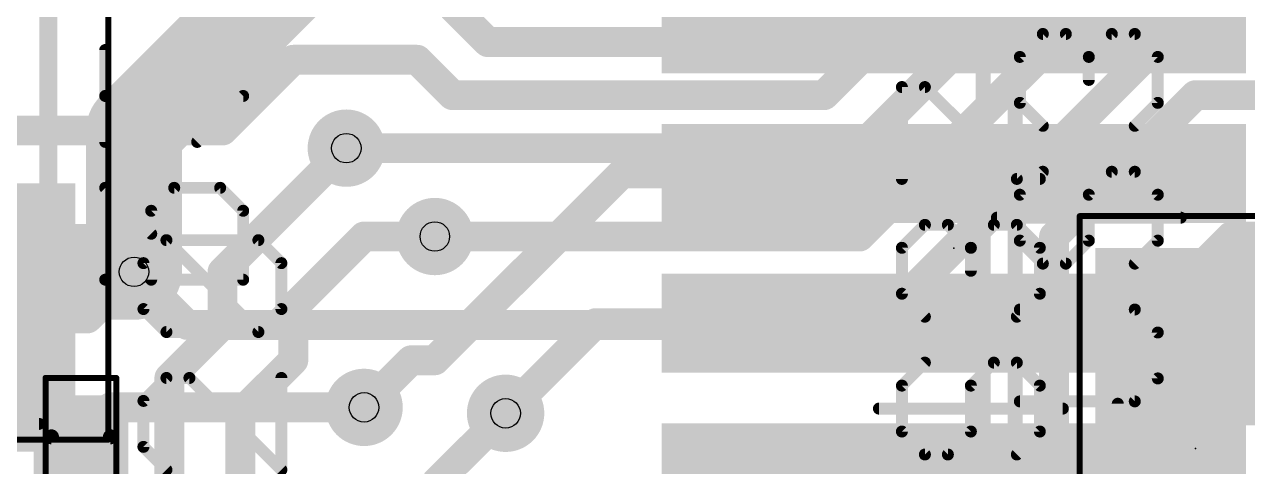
# Model space of a CAD drawing. Extents: x 61.5 to 101.4, y 9 to 89.5.
# Drawn here: x 76.02 to 86.39, y 47.4 to 51.15 of the extents above; entities that cross this region are included whole.
import ezdxf

# ---------------------------------------------------------------- set-up
doc = ezdxf.new("R2010")
doc.units = 0
for name, color, linetype in [('1', 22, 'CONTINUOUS'), ('16', 175, 'CONTINUOUS'), ('18', 82, 'CONTINUOUS'), ('21', 253, 'CONTINUOUS'), ('22', 253, 'CONTINUOUS'), ('23', 7, 'CONTINUOUS'), ('24', 7, 'CONTINUOUS'), ('25', 253, 'CONTINUOUS'), ('26', 253, 'CONTINUOUS'), ('27', 253, 'CONTINUOUS'), ('29', 253, 'CONTINUOUS'), ('30', 253, 'CONTINUOUS'), ('31', 253, 'CONTINUOUS'), ('32', 253, 'CONTINUOUS'), ('35', 253, 'CONTINUOUS'), ('39', 22, 'CONTINUOUS'), ('40', 175, 'CONTINUOUS'), ('44', 253, 'CONTINUOUS'), ('51', 253, 'CONTINUOUS'), ('52', 253, 'CONTINUOUS')]:
    doc.layers.add(name, color=color, linetype=linetype)

# ---------------------------------------------------------------- blocks, each defined once
blk = doc.blocks.new('RECT')
blk.add_solid([(-0.5, -0.5), (0.5, -0.5), (-0.5, 0.5), (0.5, 0.5)])
blk = doc.blocks.new('ROUNDV')
at = {"const_width": 0.5}
blk.add_lwpolyline([(0, -0.25, 1), (0, 0.25, 1), (0, -0.25)], format="xyb", dxfattribs=at)

msp = doc.modelspace()

# ---------------------------------------------------------------- linework, layer by layer
at = {"layer": '1', "const_width": 0.254}
for points in [[(84.9, 53.4), (82.5, 51)], [(85.2, 52.95), (83.4, 51.15)], [(85.5, 52.5), (83.55, 50.55)], [(85.8, 52.05), (83.85, 50.1)], [(86.1, 51.45), (84.15, 49.5)], [(79.95, 51), (79.65, 51.3)], [(83.4, 51.15), (82.8, 50.55)], [(82.5, 51), (79.95, 51)], [(78.3, 50.85), (77.7, 50.25)], [(79.35, 50.85), (78.3, 50.85)], [(79.65, 50.55), (79.35, 50.85)], [(82.8, 50.55), (79.65, 50.55)], [(83.55, 50.55), (83.1, 50.1)], [(85.95, 50.55), (84.75, 49.35)], [(87.25, 50.55), (85.95, 50.55)], [(77.7, 50.25), (73.35, 50.25)], [(83.1, 50.1), (78.75, 50.1)], [(83.1, 49.35), (83.85, 50.1)], [(84.15, 49.5), (83.25, 48.6)], [(79.5, 49.35), (83.1, 49.35)], [(84.75, 49.35), (84.75, 46.35)], [(85.95, 49.05), (86.25, 49.35)], [(86.25, 49.35), (87.4, 49.35)], [(76.555, 48.655), (76.95, 49.05)], [(77.4, 48.6), (76.95, 49.05)], [(85.95, 48.5), (85.95, 49.05)], [(73.8662, 48.655), (76.555, 48.655)], [(79.95, 48.6), (77.4, 48.6)], [(83.25, 48.6), (79.95, 48.6)], [(76.75, 47.9), (76.5, 47.65)], [(78.9, 47.9), (76.75, 47.9)], [(79.5, 47.25), (80.1, 47.85)], [(75.7, 47.65), (76.5, 47.65)]]:
    msp.add_lwpolyline(points, dxfattribs=at)
at = {"layer": '1', "const_width": 0.127}
for points in [[(83.3551, 51.1949, 1), (83.4449, 51.1051)], [(83.4449, 51.1051, 1), (83.3551, 51.1949)], [(79.95, 51.0635, 1), (79.95, 50.9365)], [(82.5, 50.9365, 1), (82.5, 51.0635)], [(79.9051, 50.9551, 1), (79.9949, 51.0449)], [(82.4551, 51.0449, 1), (82.5449, 50.9551)], [(78.3, 50.9135, 1), (78.3, 50.7865)], [(78.3449, 50.8051, 1), (78.2551, 50.8949)], [(79.3949, 50.8949, 1), (79.3051, 50.8051)], [(79.35, 50.7865, 1), (79.35, 50.9135)], [(79.65, 50.6135, 1), (79.65, 50.4865)], [(79.6051, 50.5051, 1), (79.6949, 50.5949)], [(82.7551, 50.5949, 1), (82.8449, 50.5051)], [(82.8, 50.4865, 1), (82.8, 50.6135)], [(83.5051, 50.5949, 1), (83.5949, 50.5051)], [(83.5949, 50.5051, 1), (83.5051, 50.5949)], [(85.95, 50.6135, 1), (85.95, 50.4865)], [(85.9949, 50.5051, 1), (85.9051, 50.5949)], [(77.6551, 50.2949, 1), (77.7449, 50.2051)], [(77.7, 50.1865, 1), (77.7, 50.3135)], [(78.75, 50.1635, 1), (78.75, 50.0365)], [(83.0551, 50.1449, 1), (83.1449, 50.0551)], [(83.1, 50.0365, 1), (83.1, 50.1635)], [(83.8051, 50.1449, 1), (83.8949, 50.0551)], [(83.8949, 50.0551, 1), (83.8051, 50.1449)], [(84.1051, 49.5449, 1), (84.1949, 49.4551)], [(84.1949, 49.4551, 1), (84.1051, 49.5449)], [(79.5, 49.4135, 1), (79.5, 49.2865)], [(83.1, 49.2865, 1), (83.1, 49.4135)], [(84.8135, 49.35, 1), (84.6865, 49.35)], [(86.25, 49.4135, 1), (86.25, 49.2865)], [(86.2949, 49.3051, 1), (86.2051, 49.3949)], [(83.0551, 49.3949, 1), (83.1449, 49.3051)], [(84.7051, 49.3949, 1), (84.7949, 49.3051)], [(76.9949, 49.0949, 1), (76.9051, 49.0051)], [(76.9949, 49.0051, 1), (76.9051, 49.0949)], [(86.0135, 49.05, 1), (85.8865, 49.05)], [(85.9051, 49.0949, 1), (85.9949, 49.0051)], [(76.5101, 48.6999, 1), (76.5999, 48.6101)], [(76.555, 48.5915, 1), (76.555, 48.7185)], [(77.4, 48.6635, 1), (77.4, 48.5365)], [(77.3551, 48.5551, 1), (77.4449, 48.6449)], [(79.95, 48.6635, 1), (79.95, 48.5365)], [(79.95, 48.5365, 1), (79.95, 48.6635)], [(83.2051, 48.6449, 1), (83.2949, 48.5551)], [(83.25, 48.5365, 1), (83.25, 48.6635)], [(85.8865, 48.5, 1), (86.0135, 48.5)], [(76.75, 47.9635, 1), (76.75, 47.8365)], [(76.7949, 47.8551, 1), (76.7051, 47.9449)], [(78.9, 47.8365, 1), (78.9, 47.9635)], [(80.1449, 47.8051, 1), (80.0551, 47.8949)], [(76.4551, 47.6949, 1), (76.5449, 47.6051)], [(76.5, 47.5865, 1), (76.5, 47.7135)]]:
    msp.add_lwpolyline(points, format="xyb", dxfattribs=at)
at = {"layer": '16'}
for points, const_width in [([(78.6, 51.9), (77.1, 50.4)], 0.8128), ([(77.1, 50.4), (76.95, 50.25)], 0.8128), ([(76.95, 50.25), (76.95, 49.05)], 0.8128), ([(77.7, 49.05), (78.75, 50.1)], 0.254), ([(81.085, 49.885), (79.5, 48.3)], 0.254), ([(83.9, 49.885), (81.085, 49.885)], 0.254), ([(78.3, 48.75), (78.9, 49.35)], 0.254), ([(78.9, 49.35), (79.5, 49.35)], 0.254), ([(75, 49.05), (76.95, 49.05)], 0.8128), ([(77.7, 48.6), (77.7, 49.05)], 0.254), ([(78.3, 48.3), (78.3, 48.75)], 0.254), ([(80.865, 48.615), (80.1, 47.85)], 0.254), ([(83.9, 48.615), (80.865, 48.615)], 0.254), ([(77.25, 48.15), (77.7, 48.6)], 0.254), ([(77.85, 47.85), (78.3, 48.3)], 0.254), ([(79.3, 48.3), (78.9, 47.9)], 0.254), ([(79.5, 48.3), (79.3, 48.3)], 0.254), ([(77.25, 45), (77.25, 48.15)], 0.254), ([(77.85, 45.6), (77.85, 47.85)], 0.254)]:
    msp.add_lwpolyline(points, dxfattribs=dict(at, const_width=const_width))
for points, const_width in [([(76.9563, 50.5437, 1), (77.2437, 50.2563)], 0.4064), ([(77.2437, 50.2563, 1), (76.9563, 50.5437)], 0.4064), ([(77.1532, 50.25, 1), (76.7468, 50.25)], 0.4064), ([(76.8063, 50.3937, 1), (77.0937, 50.1063)], 0.4064), ([(78.7949, 50.0551, 1), (78.7051, 50.1449)], 0.127), ([(81.085, 49.9485, 1), (81.085, 49.8215)], 0.127), ([(81.1299, 49.8401, 1), (81.0401, 49.9299)], 0.127), ([(83.9, 49.8215, 1), (83.9, 49.9485)], 0.127), ([(78.9, 49.4135, 1), (78.9, 49.2865)], 0.127), ([(78.9449, 49.3051, 1), (78.8551, 49.3949)], 0.127), ([(79.5, 49.2865, 1), (79.5, 49.4135)], 0.127), ([(76.95, 48.8468, 1), (76.95, 49.2532)], 0.4064), ([(76.7468, 49.05, 1), (77.1532, 49.05)], 0.4064), ([(77.7635, 49.05, 1), (77.6365, 49.05)], 0.127), ([(77.6551, 49.0949, 1), (77.7449, 49.0051)], 0.127), ([(78.3635, 48.75, 1), (78.2365, 48.75)], 0.127), ([(78.2551, 48.7949, 1), (78.3449, 48.7051)], 0.127), ([(80.865, 48.6785, 1), (80.865, 48.5515)], 0.127), ([(80.9099, 48.5701, 1), (80.8201, 48.6599)], 0.127), ([(83.9, 48.5515, 1), (83.9, 48.6785)], 0.127), ([(77.6365, 48.6, 1), (77.7635, 48.6)], 0.127), ([(77.7449, 48.5551, 1), (77.6551, 48.6449)], 0.127), ([(78.3449, 48.2551, 1), (78.2551, 48.3449)], 0.127), ([(79.3, 48.3635, 1), (79.3, 48.2365)], 0.127), ([(79.3449, 48.2551, 1), (79.2551, 48.3449)], 0.127), ([(79.5, 48.2365, 1), (79.5, 48.3635)], 0.127), ([(78.2365, 48.3, 1), (78.3635, 48.3)], 0.127), ([(79.4551, 48.3449, 1), (79.5449, 48.2551)], 0.127), ([(77.3135, 48.15, 1), (77.1865, 48.15)], 0.127), ([(77.2051, 48.1949, 1), (77.2949, 48.1051)], 0.127), ([(77.9135, 47.85, 1), (77.7865, 47.85)], 0.127), ([(77.8051, 47.8949, 1), (77.8949, 47.8051)], 0.127), ([(78.8551, 47.9449, 1), (78.9449, 47.8551)], 0.127), ([(80.0551, 47.8949, 1), (80.1449, 47.8051)], 0.127)]:
    msp.add_lwpolyline(points, format="xyb", dxfattribs=dict(at, const_width=const_width))
at = {"layer": '21', "const_width": 0.127}
msp.add_lwpolyline([(84.15, 89.25), (84.15, 9.25)], dxfattribs=at)
at = {"layer": '22'}
for points, const_width in [([(84.4207, 56.87), (84.4207, 41.63)], 0.127), ([(76.223, 50.127), (76.223, 53.098)], 0.1524)]:
    msp.add_lwpolyline(points, dxfattribs=dict(at, const_width=const_width))
at = {"layer": '22', "const_width": 0.0762}
msp.add_lwpolyline([(76.1849, 50.127, 1), (76.2611, 50.127)], format="xyb", dxfattribs=at)
at = {"layer": '23'}
msp.add_point((85.95, 47.55), dxfattribs=at)
at = {"layer": '24'}
msp.add_point((83.9, 49.25), dxfattribs=at)
at = {"layer": '25', "const_width": 0.1016}
for points in [[(84.4598, 50.8743), (84.6547, 51.0692)], [(84.6547, 51.0692), (84.8496, 51.0692)], [(84.8496, 51.0692), (85.0445, 50.8743)], [(85.0445, 50.8743), (85.2394, 51.0692)], [(85.2394, 51.0692), (85.4343, 51.0692)], [(85.4343, 51.0692), (85.6292, 50.8743)], [(84.4598, 50.4845), (84.4598, 50.8743)], [(85.0445, 50.8743), (85.0445, 50.6794)], [(85.6292, 50.8743), (85.6292, 50.4845)], [(83.4598, 49.839), (83.4598, 50.6186)], [(83.4598, 50.6186), (83.6547, 50.6186)], [(83.6547, 50.6186), (84.4343, 49.839)], [(84.6547, 50.2896), (84.4598, 50.4845)], [(85.6292, 50.4845), (85.4343, 50.2896)], [(84.4343, 49.839), (84.6292, 49.839)], [(84.4598, 49.7049), (84.6547, 49.8998)], [(85.2394, 49.8998), (85.0445, 49.7049)], [(85.4343, 49.8998), (85.2394, 49.8998)], [(85.6292, 49.7049), (85.4343, 49.8998)], [(84.4598, 49.3151), (84.4598, 49.7049)], [(85.0445, 49.7049), (85.0445, 49.3151)], [(85.6292, 49.3151), (85.6292, 49.7049)], [(83.4598, 49.2543), (83.6547, 49.4492)], [(83.6547, 49.4492), (83.8496, 49.4492)], [(83.8496, 49.4492), (84.0445, 49.2543)], [(84.0445, 49.2543), (84.2394, 49.4492)], [(84.2394, 49.4492), (84.4343, 49.4492)], [(84.2649, 49.51), (85.8241, 49.51)], [(84.4343, 49.4492), (84.6292, 49.2543)], [(84.6547, 49.1202), (84.4598, 49.3151)], [(85.0445, 49.3151), (84.8496, 49.1202)], [(85.4343, 49.1202), (85.6292, 49.3151)], [(83.4598, 48.8645), (83.4598, 49.2543)], [(84.0445, 49.2543), (84.0445, 49.0594)], [(84.6292, 49.2543), (84.6292, 48.8645)], [(84.8496, 49.1202), (84.6547, 49.1202)], [(83.6547, 48.6696), (83.4598, 48.8645)], [(84.6292, 48.8645), (84.4343, 48.6696)], [(85.4343, 48.7304), (84.4598, 48.7304)], [(85.6292, 48.5355), (85.4343, 48.7304)], [(85.6292, 48.1457), (85.6292, 48.5355)], [(83.4598, 48.0849), (83.6547, 48.2798)], [(84.2394, 48.2798), (84.0445, 48.0849)], [(84.4343, 48.2798), (84.2394, 48.2798)], [(84.6292, 48.0849), (84.4343, 48.2798)], [(83.4598, 47.6951), (83.4598, 48.0849)], [(84.0445, 48.0849), (84.0445, 47.6951)], [(84.6292, 47.6951), (84.6292, 48.0849)], [(85.4343, 47.9508), (85.6292, 48.1457)], [(83.2649, 47.89), (84.8241, 47.89)], [(84.4598, 47.9508), (85.4343, 47.9508)], [(74.5849, 47.76), (76.1441, 47.76)], [(83.6547, 47.5002), (83.4598, 47.6951)], [(84.0445, 47.6951), (83.8496, 47.5002)], [(84.4343, 47.5002), (84.6292, 47.6951)], [(83.8496, 47.5002), (83.6547, 47.5002)]]:
    msp.add_lwpolyline(points, dxfattribs=at)
at = {"layer": '25', "const_width": 0.0508}
for points in [[(84.6547, 51.0946, 1), (84.6547, 51.0438)], [(84.6727, 51.0512, 1), (84.6367, 51.0872)], [(84.8676, 51.0872, 1), (84.8316, 51.0512)], [(84.8496, 51.0438, 1), (84.8496, 51.0946)], [(85.2394, 51.0946, 1), (85.2394, 51.0438)], [(85.2574, 51.0512, 1), (85.2214, 51.0872)], [(85.4523, 51.0872, 1), (85.4163, 51.0512)], [(85.4343, 51.0438, 1), (85.4343, 51.0946)], [(84.4418, 50.8923, 1), (84.4778, 50.8563)], [(84.4852, 50.8743, 1), (84.4344, 50.8743)], [(85.0265, 50.8923, 1), (85.0625, 50.8563)], [(85.0699, 50.8743, 1), (85.0191, 50.8743)], [(85.0265, 50.8563, 1), (85.0625, 50.8923)], [(85.6546, 50.8743, 1), (85.6038, 50.8743)], [(85.6112, 50.8563, 1), (85.6472, 50.8923)], [(85.0191, 50.6794, 1), (85.0699, 50.6794)], [(83.4852, 50.6186, 1), (83.4344, 50.6186)], [(83.4598, 50.644, 1), (83.4598, 50.5932)], [(83.6727, 50.6365, 1), (83.6367, 50.6006)], [(83.6547, 50.5932, 1), (83.6547, 50.644)], [(84.4778, 50.5025, 1), (84.4418, 50.4665)], [(84.4344, 50.4845, 1), (84.4852, 50.4845)], [(85.6038, 50.4845, 1), (85.6546, 50.4845)], [(85.6472, 50.4665, 1), (85.6112, 50.5025)], [(84.6367, 50.2716, 1), (84.6727, 50.3076)], [(85.4163, 50.3076, 1), (85.4523, 50.2716)], [(84.4343, 49.8644, 1), (84.4343, 49.8136)], [(84.4163, 49.821, 1), (84.4523, 49.857)], [(84.6292, 49.8136, 1), (84.6292, 49.8644)], [(84.6727, 49.8818, 1), (84.6367, 49.9178)], [(85.2394, 49.9252, 1), (85.2394, 49.8744)], [(85.2574, 49.8818, 1), (85.2214, 49.9178)], [(85.4523, 49.9178, 1), (85.4163, 49.8818)], [(85.4343, 49.8744, 1), (85.4343, 49.9252)], [(83.4344, 49.839, 1), (83.4852, 49.839)], [(84.4418, 49.7229, 1), (84.4778, 49.6869)], [(84.4852, 49.7049, 1), (84.4344, 49.7049)], [(85.0265, 49.7229, 1), (85.0625, 49.6869)], [(85.0699, 49.7049, 1), (85.0191, 49.7049)], [(85.6546, 49.7049, 1), (85.6038, 49.7049)], [(85.6112, 49.6869, 1), (85.6472, 49.7229)], [(83.6547, 49.4746, 1), (83.6547, 49.4238)], [(83.6727, 49.4312, 1), (83.6367, 49.4672)], [(83.8676, 49.4672, 1), (83.8316, 49.4312)], [(83.8496, 49.4238, 1), (83.8496, 49.4746)], [(84.2394, 49.4746, 1), (84.2394, 49.4238)], [(84.2574, 49.4312, 1), (84.2214, 49.4672)], [(84.2649, 49.5354, 1), (84.2649, 49.4846)], [(84.4523, 49.4672, 1), (84.4163, 49.4312)], [(84.4343, 49.4238, 1), (84.4343, 49.4746)], [(85.8241, 49.4846, 1), (85.8241, 49.5354)], [(84.4778, 49.3331, 1), (84.4418, 49.2971)], [(85.0625, 49.2971, 1), (85.0265, 49.3331)], [(85.6472, 49.2971, 1), (85.6112, 49.3331)], [(83.4418, 49.2723, 1), (83.4778, 49.2363)], [(83.4852, 49.2543, 1), (83.4344, 49.2543)], [(84.0265, 49.2723, 1), (84.0625, 49.2363)], [(84.0699, 49.2543, 1), (84.0191, 49.2543)], [(84.0265, 49.2363, 1), (84.0625, 49.2723)], [(84.4344, 49.3151, 1), (84.4852, 49.3151)], [(84.6546, 49.2543, 1), (84.6038, 49.2543)], [(84.6112, 49.2363, 1), (84.6472, 49.2723)], [(85.0191, 49.3151, 1), (85.0699, 49.3151)], [(85.6038, 49.3151, 1), (85.6546, 49.3151)], [(84.6547, 49.1456, 1), (84.6547, 49.0948)], [(84.6367, 49.1022, 1), (84.6727, 49.1382)], [(84.8316, 49.1382, 1), (84.8676, 49.1022)], [(84.8496, 49.0948, 1), (84.8496, 49.1456)], [(85.4163, 49.1382, 1), (85.4523, 49.1022)], [(84.0191, 49.0594, 1), (84.0699, 49.0594)], [(83.4778, 48.8825, 1), (83.4418, 48.8465)], [(83.4344, 48.8645, 1), (83.4852, 48.8645)], [(84.6038, 48.8645, 1), (84.6546, 48.8645)], [(84.6472, 48.8465, 1), (84.6112, 48.8825)], [(84.4598, 48.7558, 1), (84.4598, 48.705)], [(85.4523, 48.7484, 1), (85.4163, 48.7124)], [(85.4343, 48.705, 1), (85.4343, 48.7558)], [(83.6367, 48.6516, 1), (83.6727, 48.6876)], [(84.4163, 48.6876, 1), (84.4523, 48.6516)], [(85.6546, 48.5355, 1), (85.6038, 48.5355)], [(85.6112, 48.5175, 1), (85.6472, 48.5535)], [(83.6727, 48.2618, 1), (83.6367, 48.2978)], [(84.2394, 48.3052, 1), (84.2394, 48.2544)], [(84.2574, 48.2618, 1), (84.2214, 48.2978)], [(84.4523, 48.2978, 1), (84.4163, 48.2618)], [(84.4343, 48.2544, 1), (84.4343, 48.3052)], [(83.4418, 48.1029, 1), (83.4778, 48.0669)], [(83.4852, 48.0849, 1), (83.4344, 48.0849)], [(84.0265, 48.1029, 1), (84.0625, 48.0669)], [(84.0699, 48.0849, 1), (84.0191, 48.0849)], [(84.6546, 48.0849, 1), (84.6038, 48.0849)], [(84.6112, 48.0669, 1), (84.6472, 48.1029)], [(85.6038, 48.1457, 1), (85.6546, 48.1457)], [(85.6472, 48.1277, 1), (85.6112, 48.1637)], [(83.2649, 47.9154, 1), (83.2649, 47.8646)], [(84.4598, 47.9762, 1), (84.4598, 47.9254)], [(84.8241, 47.8646, 1), (84.8241, 47.9154)], [(85.4163, 47.9688, 1), (85.4523, 47.9328)], [(85.4343, 47.9254, 1), (85.4343, 47.9762)], [(76.1441, 47.7346, 1), (76.1441, 47.7854)], [(83.4778, 47.7131, 1), (83.4418, 47.6771)], [(83.4344, 47.6951, 1), (83.4852, 47.6951)], [(84.0191, 47.6951, 1), (84.0699, 47.6951)], [(84.0625, 47.6771, 1), (84.0265, 47.7131)], [(84.6038, 47.6951, 1), (84.6546, 47.6951)], [(84.6472, 47.6771, 1), (84.6112, 47.7131)], [(83.6547, 47.5256, 1), (83.6547, 47.4748)], [(83.6367, 47.4822, 1), (83.6727, 47.5182)], [(83.8316, 47.5182, 1), (83.8676, 47.4822)], [(83.8496, 47.4748, 1), (83.8496, 47.5256)], [(84.4163, 47.5182, 1), (84.4523, 47.4822)]]:
    msp.add_lwpolyline(points, format="xyb", dxfattribs=at)
at = {"layer": '26', "const_width": 0.1016}
for points in [[(76.7058, 50.1532), (76.7058, 50.9328)], [(77.8752, 50.543), (76.7058, 50.543)], [(77.4854, 50.1532), (77.8752, 50.543)], [(77.0956, 49.3736), (76.7058, 49.7634)], [(77.2905, 49.7634), (77.0956, 49.5685)], [(77.6803, 49.7634), (77.2905, 49.7634)], [(77.8752, 49.5685), (77.6803, 49.7634)], [(77.0956, 49.5685), (77.0956, 48.9838)], [(77.8752, 48.9838), (77.8752, 49.5685)], [(76.7058, 48.9838), (77.8752, 48.9838)]]:
    msp.add_lwpolyline(points, dxfattribs=at)
at = {"layer": '26', "const_width": 0.0508}
for points in [[(76.7312, 50.9328, 1), (76.6804, 50.9328)], [(76.7058, 50.5684, 1), (76.7058, 50.5176)], [(77.8932, 50.525, 1), (77.8572, 50.561)], [(77.8752, 50.5176, 1), (77.8752, 50.5684)], [(77.4674, 50.1712, 1), (77.5034, 50.1352)], [(76.6804, 50.1532, 1), (76.7312, 50.1532)], [(76.7238, 49.7814, 1), (76.6878, 49.7454)], [(77.2905, 49.7888, 1), (77.2905, 49.738)], [(77.3085, 49.7454, 1), (77.2725, 49.7814)], [(77.6983, 49.7814, 1), (77.6623, 49.7454)], [(77.6803, 49.738, 1), (77.6803, 49.7888)], [(77.0776, 49.5865, 1), (77.1136, 49.5505)], [(77.121, 49.5685, 1), (77.0702, 49.5685)], [(77.9006, 49.5685, 1), (77.8498, 49.5685)], [(77.8572, 49.5505, 1), (77.8932, 49.5865)], [(77.0776, 49.3556, 1), (77.1136, 49.3916)], [(76.7058, 49.0092, 1), (76.7058, 48.9584)], [(77.0702, 48.9838, 1), (77.121, 48.9838)], [(77.8498, 48.9838, 1), (77.9006, 48.9838)], [(77.8752, 48.9584, 1), (77.8752, 49.0092)]]:
    msp.add_lwpolyline(points, format="xyb", dxfattribs=at)
at = {"layer": '27', "const_width": 0.1016}
for points in [[(77.0298, 49.1243), (77.2247, 49.3192)], [(77.2247, 49.3192), (78.0043, 49.3192)], [(78.0043, 48.5396), (77.2247, 49.3192)], [(78.0043, 49.3192), (78.1992, 49.1243)], [(77.0298, 48.7345), (77.0298, 49.1243)], [(78.1992, 49.1243), (78.1992, 48.7345)], [(77.2247, 48.5396), (77.0298, 48.7345)], [(78.1992, 48.7345), (78.0043, 48.5396)], [(78.0043, 48.5396), (77.2247, 48.5396)], [(77.2247, 48.1498), (77.0298, 47.9549)], [(77.4196, 48.1498), (77.2247, 48.1498)], [(78.1992, 47.3702), (77.4196, 48.1498)], [(78.1992, 48.1498), (78.1992, 47.3702)], [(77.0298, 47.9549), (77.0298, 47.5651)], [(77.0298, 47.5651), (77.2247, 47.3702)]]:
    msp.add_lwpolyline(points, dxfattribs=at)
at = {"layer": '27', "const_width": 0.0508}
for points in [[(77.2427, 49.3372, 1), (77.2067, 49.3012)], [(77.2247, 49.3446, 1), (77.2247, 49.2938)], [(77.2427, 49.3012, 1), (77.2067, 49.3372)], [(78.0223, 49.3372, 1), (77.9863, 49.3012)], [(78.0043, 49.2938, 1), (78.0043, 49.3446)], [(77.0118, 49.1423, 1), (77.0478, 49.1063)], [(77.0552, 49.1243, 1), (77.0044, 49.1243)], [(78.2246, 49.1243, 1), (78.1738, 49.1243)], [(78.1812, 49.1063, 1), (78.2172, 49.1423)], [(77.0478, 48.7525, 1), (77.0118, 48.7165)], [(77.0044, 48.7345, 1), (77.0552, 48.7345)], [(78.1738, 48.7345, 1), (78.2246, 48.7345)], [(78.2172, 48.7165, 1), (78.1812, 48.7525)], [(77.2247, 48.565, 1), (77.2247, 48.5142)], [(77.2067, 48.5216, 1), (77.2427, 48.5576)], [(77.9863, 48.5576, 1), (78.0223, 48.5216)], [(77.9863, 48.5216, 1), (78.0223, 48.5576)], [(78.0043, 48.5142, 1), (78.0043, 48.565)], [(77.2247, 48.1752, 1), (77.2247, 48.1244)], [(77.2427, 48.1318, 1), (77.2067, 48.1678)], [(77.4376, 48.1678, 1), (77.4016, 48.1318)], [(77.4196, 48.1244, 1), (77.4196, 48.1752)], [(78.2246, 48.1498, 1), (78.1738, 48.1498)], [(77.0118, 47.9729, 1), (77.0478, 47.9369)], [(77.0552, 47.9549, 1), (77.0044, 47.9549)], [(77.0478, 47.5831, 1), (77.0118, 47.5471)], [(77.0044, 47.5651, 1), (77.0552, 47.5651)], [(77.2067, 47.3522, 1), (77.2427, 47.3882)], [(78.1812, 47.3522, 1), (78.2172, 47.3882)]]:
    msp.add_lwpolyline(points, format="xyb", dxfattribs=at)
at = {"layer": '39', "const_width": 0.0508}
for points in [[(84.967, 45.577), (84.967, 49.523)], [(84.967, 49.523), (86.933, 49.523)], [(76.8, 48.15), (76.2, 48.15)], [(76.2, 48.15), (76.2, 46.15)], [(76.8, 46.15), (76.8, 48.15)]]:
    msp.add_lwpolyline(points, dxfattribs=at)
at = {"layer": '39', "const_width": 0.0254}
for points in [[(84.9797, 49.523, 1), (84.9543, 49.523)], [(84.967, 49.5357, 1), (84.967, 49.5103)], [(76.2, 48.1627, 1), (76.2, 48.1373)], [(76.2127, 48.15, 1), (76.1873, 48.15)], [(76.8127, 48.15, 1), (76.7873, 48.15)], [(76.8, 48.1373, 1), (76.8, 48.1627)]]:
    msp.add_lwpolyline(points, format="xyb", dxfattribs=at)
at = {"layer": '40', "const_width": 0.0508}
for points in [[(76.733, 47.627), (76.733, 55.573)], [(72.767, 47.627), (76.733, 47.627)]]:
    msp.add_lwpolyline(points, dxfattribs=at)
at = {"layer": '40', "const_width": 0.0254}
for points in [[(76.7203, 47.627, 1), (76.7457, 47.627)], [(76.733, 47.6143, 1), (76.733, 47.6397)]]:
    msp.add_lwpolyline(points, format="xyb", dxfattribs=at)
at = {"layer": '44'}
for centre in [(78.75, 50.1), (79.5, 49.35), (76.95, 49.05), (78.9, 47.9), (80.1, 47.85)]:
    msp.add_circle(centre, 0.125, dxfattribs=at)
at = {"layer": '51'}
for points, const_width in [([(85.29, 47.169), (85.29, 47.931)], 0.1016), ([(76.75, 47.65), (76.25, 47.65)], 0.127), ([(76.25, 47.65), (76.25, 46.65)], 0.127), ([(76.75, 46.65), (76.75, 47.65)], 0.127)]:
    msp.add_lwpolyline(points, dxfattribs=dict(at, const_width=const_width))
for points, const_width in [([(85.3154, 47.931, 1), (85.2646, 47.931)], 0.0508), ([(76.2818, 47.65, 1), (76.2182, 47.65)], 0.0635), ([(76.25, 47.6818, 1), (76.25, 47.6183)], 0.0635), ([(76.7818, 47.65, 1), (76.7182, 47.65)], 0.0635), ([(76.75, 47.6183, 1), (76.75, 47.6818)], 0.0635)]:
    msp.add_lwpolyline(points, format="xyb", dxfattribs=dict(at, const_width=const_width))
at = {"layer": '52', "const_width": 0.1524}
msp.add_lwpolyline([(76.223, 49.238), (76.223, 53.987)], dxfattribs=at)
at = {"layer": '52', "const_width": 0.0762}
msp.add_lwpolyline([(76.1849, 49.238, 1), (76.2611, 49.238)], format="xyb", dxfattribs=at)

# ---------------------------------------------------------------- block references
at = {"layer": '1', "rotation": 90}
for p, xscale, yscale in [((85.95, 48.5), 1.3, 1.5), ((76.5, 47.65), 0.5, 0.6)]:
    msp.add_blockref('RECT', p, dxfattribs=dict(at, xscale=xscale, yscale=yscale))
at = {"layer": '16'}
for p, xscale, yscale, rotation in [((83.9, 51.155), 4.7498, 0.635, 180), ((83.9, 49.885), 4.7498, 0.635, 180), ((74.75, 48.8), 1.8, 3.2, 90), ((83.9, 48.615), 4.7498, 0.635, 180), ((83.9, 47.345), 4.7498, 0.635, 180)]:
    msp.add_blockref('RECT', p, dxfattribs=dict(at, xscale=xscale, yscale=yscale, rotation=rotation))
at = {"layer": '18', "xscale": 0.6564, "yscale": 0.6564}
for p in [(78.75, 50.1), (78.75, 50.1), (79.5, 49.35), (79.5, 49.35), (76.95, 49.05), (76.95, 49.05), (78.9, 47.9), (78.9, 47.9), (80.1, 47.85), (80.1, 47.85)]:
    msp.add_blockref('ROUNDV', p, dxfattribs=at)
at = {"layer": '29', "rotation": 90}
for p, xscale, yscale in [((85.95, 48.5), 1.5032, 1.7032), ((76.5, 47.65), 0.7032, 0.8032)]:
    msp.add_blockref('RECT', p, dxfattribs=dict(at, xscale=xscale, yscale=yscale))
at = {"layer": '30'}
for p, xscale, yscale, rotation in [((83.9, 51.155), 4.953, 0.8382, 180), ((83.9, 49.885), 4.953, 0.8382, 180), ((74.75, 48.8), 2.0032, 3.4032, 90), ((83.9, 48.615), 4.953, 0.8382, 180), ((83.9, 47.345), 4.953, 0.8382, 180)]:
    msp.add_blockref('RECT', p, dxfattribs=dict(at, xscale=xscale, yscale=yscale, rotation=rotation))
at = {"layer": '31', "rotation": 90}
for p, xscale, yscale in [((85.95, 48.5), 1.3, 1.5), ((76.5, 47.65), 0.5, 0.6)]:
    msp.add_blockref('RECT', p, dxfattribs=dict(at, xscale=xscale, yscale=yscale))
at = {"layer": '32'}
for p, xscale, yscale, rotation in [((83.9, 51.155), 4.7498, 0.635, 180), ((83.9, 49.885), 4.7498, 0.635, 180), ((74.75, 48.8), 1.8, 3.2, 90), ((83.9, 48.615), 4.7498, 0.635, 180), ((83.9, 47.345), 4.7498, 0.635, 180)]:
    msp.add_blockref('RECT', p, dxfattribs=dict(at, xscale=xscale, yscale=yscale, rotation=rotation))
at = {"layer": '35', "xscale": 0.2002, "yscale": 0.8002, "rotation": 90}
msp.add_blockref('RECT', (85.95, 47.55), dxfattribs=at)
at = {"layer": '51', "xscale": 0.7501, "yscale": 1.4501, "rotation": 90}
msp.add_blockref('RECT', (85.9489, 48.2807), dxfattribs=at)
at = {"layer": '52', "xscale": 0.8499, "yscale": 3.1001, "rotation": 90}
msp.add_blockref('RECT', (74.7507, 48.8246), dxfattribs=at)

doc.saveas('drawing.dxf')
